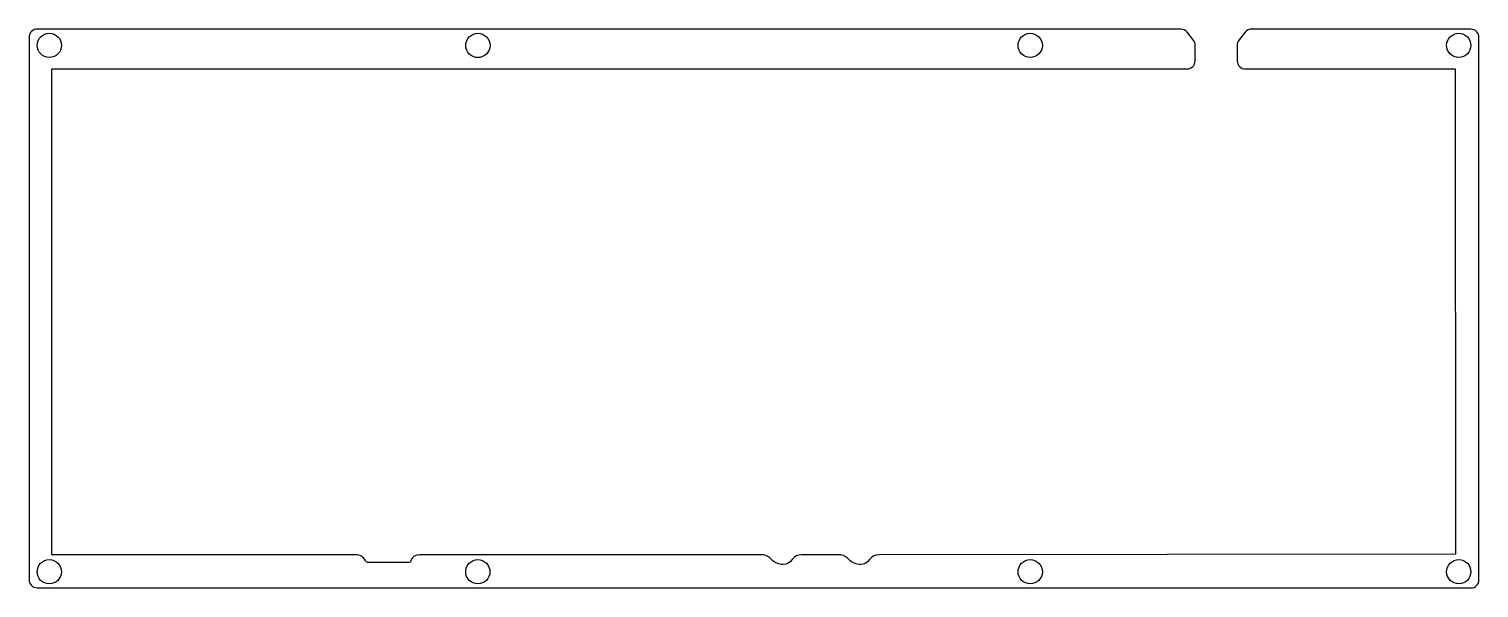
# Model space of a CAD drawing. Header units: millimetres. Extents: x -14 to 345, y -258 to -120.
import ezdxf

# ---------------------------------------------------------------- set-up
doc = ezdxf.new("R2010")
doc.units = ezdxf.units.MM
doc.layers.get('0').update_dxf_attribs({"linetype": 'CONTINUOUS'})

msp = doc.modelspace()

# ---------------------------------------------------------------- linework, layer by layer
msp.add_lwpolyline([(272.67, -121.02, 0.227613), (271.11, -120.27), (-11.74, -120.23, 0.414258), (-13.74, -122.23), (-13.76, -256.37, 0.414169), (-11.76, -258.37), (342.87, -258.43, 0.414258), (344.87, -256.43), (344.87, -255.3), (344.87, -254.3), (344.87, -124.35), (344.87, -123.35), (344.87, -122.28, 0.414222), (342.87, -120.28), (288.63, -120.25, 0.227543), (287.07, -121), (285.28, -123.23, 0.170678), (285.06, -123.86), (285.06, -128.1, 0.414258), (287.06, -130.1), (339, -130.1), (339.09, -250.09), (196.45, -250.2, 0.245499), (194.15, -251.4, -0.236045), (191.95, -252.6, -0.217372), (189.05, -251.4, 0.139897), (187.06, -250.2), (177.3, -250.2, 0.245499), (175, -251.4, -0.236045), (172.8, -252.6, -0.217372), (169.9, -251.4, 0.139897), (167.91, -250.2), (166.3, -250.2), (82.8, -250.2, 0.303085), (80.7, -251.6, -0.432952), (80.21, -252.12), (70, -252.12, -0.39572), (69.42, -251.58, 0.274457), (67.1, -250.2), (-8.1, -250.2), (-8.1, -130.1), (272.66, -130.1, 0.414169), (274.66, -128.1), (274.66, -123.85, 0.170523), (274.44, -123.23)], format="xyb", close=True)
for centre in [(-8.74, -124.28), (97.26, -124.29), (233.87, -124.28), (339.87, -124.28), (-8.76, -254.42), (97.24, -254.42), (233.87, -254.42), (339.87, -254.42)]:
    msp.add_circle(centre, 3)

doc.saveas('drawing.dxf')
